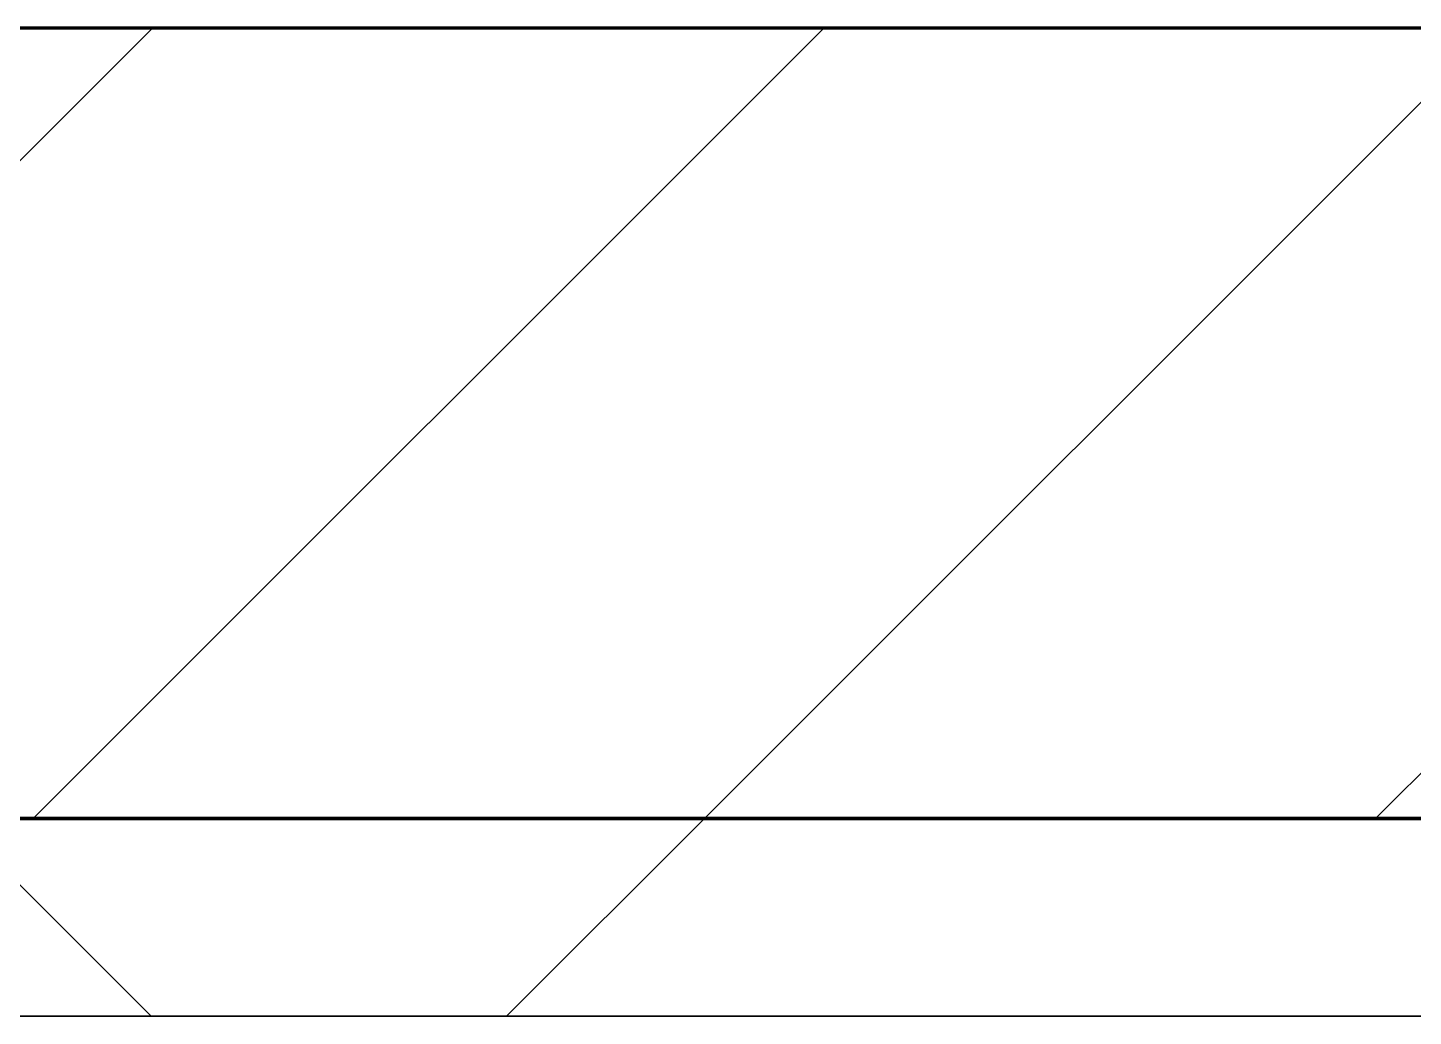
# Model space of a CAD drawing. Header units: millimetres. Extents: x -853228 to -774636, y -17776 to 22455.
# Drawn here: x -782206.7 to -781856.4, y 7894 to 8144 of the extents above; entities that cross this region are included whole.
import ezdxf

# ---------------------------------------------------------------- set-up
doc = ezdxf.new("R2010")
doc.units = ezdxf.units.MM
for name, color, linetype, lineweight in [('A-GLAZ-CURT', 2, 'Continuous', 9), ('A-WALL', 5, 'Continuous', 35), ('A-WALL-FNSH', 2, 'Continuous', 35), ('A-WALL-PATT', 1, 'Continuous', 35)]:
    doc.layers.add(name, color=color, linetype=linetype, lineweight=lineweight)

# ---------------------------------------------------------------- blocks, each defined once
blk = doc.blocks.new('PPLS-PP19_Custom Tile Pattern - Custom Tile Pattern-V66-4281-01 ENLARGED LOWER PLATFORM LEVEL - REFLECTED CEILING PLAN - SHEET 2')
at = {"layer": 'A-GLAZ-CURT'}
for p, q in [((-300, 0), (300, 0)), ((300, 0), (-300, 0)), ((195.99, 0), (201.9, 0)), ((201.9, 0), (195.99, 0)), ((202.06, 0), (213.31, 0)), ((213.31, 0), (202.06, 0)), ((230.06, 0), (300, 0)), ((-300, -50), (300, -50)), ((300, -50), (-300, -50))]:
    blk.add_line(p, q, dxfattribs=at)
for points, knots in [([(-126.5, 0), (-122.44, 0), (-108.71, 0), (-86.68, 0), (-63.44, 0), (-54.4, 0), (-48.53, 0), (-30.79, 0), (-18.03, 0), (8.61, 0), (15.02, 0), (22.91, 0), (31, 0), (39.04, 0), (51.19, 0), (58.74, 0), (61.34, 0), (61.45, 0)], [-5231.017328, -5231.017328, -5231.017328, -5231.017328, -4994.692869, -4542.524482, -4008.285538, -3689.699207, -3546.54457, -3315.260113, -2864.387349, -2439.246196, -2084.094819, -1956.422387, -1818.904206, -1645.594513, -1443.202566, -1228.752106, -1120.932285, -1120.932285, -1120.932285, -1120.932285]), ([(-115.82, 0), (-114.96, 0), (-110.41, 0), (-96.78, 0), (-71.33, 0), (-42.53, 0), (-12.78, 0), (4.23, 0), (9.64, 0), (10.14, 0), (10.18, 0)], [-5724.064692, -5724.064692, -5724.064692, -5724.064692, -5430.283136, -5103.229623, -4799.173296, -4065.652676, -3589.737505, -3285.047089, -3066.359526, -3044.715262, -3044.715262, -3044.715262, -3044.715262]), ([(-6.03, 0), (-6.75, 0), (-14.59, 0), (-25.64, 0), (-40, 0), (-56.24, 0), (-75.59, 0), (-94, 0), (-112.01, 0), (-114.94, 0), (-115.63, 0)], [-2557.56082, -2557.56082, -2557.56082, -2557.56082, -2518.50168, -2125.455881, -1792.521578, -1466.981642, -1208.454564, -789.402658, -501.969187, -243.577221, -243.577221, -243.577221, -243.577221]), ([(31.18, 0), (25.97, 0), (11.99, 0), (-16.92, 0), (-47.42, 0), (-65.77, 0), (-66.37, 0), (-66.38, 0)], [-4496.803627, -4496.803627, -4496.803627, -4496.803627, -4222.080604, -3745.412743, -2981.410125, -2542.574734, -2498.224237, -2498.224237, -2498.224237, -2498.224237]), ([(64.04, 0), (60.62, 0), (51.15, 0), (37, 0), (24.07, 0), (12.82, 0), (-2.9, 0), (-20.62, 0), (-32.81, 0), (-44.85, 0), (-51.43, 0), (-51.79, 0)], [-2829.59073, -2829.59073, -2829.59073, -2829.59073, -2634.532728, -2313.748533, -2106.613311, -1925.670641, -1617.263037, -1290.787923, -1039.307308, -819.71621, -644.910881, -644.910881, -644.910881, -644.910881]), ([(-36.78, 0), (-32.43, 0), (-22.42, 0), (-11.52, 0), (-5.98, 0)], [-6191.144455, -6191.144455, -6191.144455, -6191.144455, -5862.463379, -5546.233574, -5546.233574, -5546.233574, -5546.233574]), ([(30.82, 0), (29.27, 0), (20.14, 0), (3.54, 0), (-16.58, 0), (-34.76, 0), (-36.04, 0)], [-10462.034656, -10462.034656, -10462.034656, -10462.034656, -10363.088938, -9884.23066, -9424.652049, -9182.880979, -9182.880979, -9182.880979, -9182.880979]), ([(70.61, 0), (66.16, 0), (55.8, 0), (39.61, 0), (24.74, 0), (2.64, 0), (-17.84, 0), (-30.57, 0), (-31.82, 0), (-32, 0)], [-4647.237329, -4647.237329, -4647.237329, -4647.237329, -4326.416877, -4098.545751, -3766.694881, -3333.063701, -2994.501669, -2698.150104, -2614.070998, -2614.070998, -2614.070998, -2614.070998]), ([(-30.76, 0), (-30.73, 0), (-29.99, 0), (-23.47, 0), (-15.75, 0), (-15.19, 0)], [-54176.191683, -54176.191683, -54176.191683, -54176.191683, -54157.274271, -53749.15266, -53717.791567, -53717.791567, -53717.791567, -53717.791567]), ([(-30.52, 0), (-27.11, 0), (-19.94, 0), (-10.57, 0), (-4.92, 0)], [-2323.618664, -2323.618664, -2323.618664, -2323.618664, -2142.497158, -1854.189369, -1854.189369, -1854.189369, -1854.189369]), ([(-13, 0), (-14.35, 0), (-17.68, 0), (-25.97, 0), (-29.52, 0), (-30.21, 0)], [-55207.591944, -55207.591944, -55207.591944, -55207.591944, -54789.006179, -54461.685999, -54290.791712, -54290.791712, -54290.791712, -54290.791712]), ([(8.33, 0), (8.19, 0), (7.18, 0), (0.32, 0), (-13.89, 0), (-24.92, 0), (-29.03, 0)], [-3574.286521, -3574.286521, -3574.286521, -3574.286521, -3526.962355, -3285.499107, -2903.012179, -2680.714891, -2680.714891, -2680.714891, -2680.714891]), ([(-28.98, 0), (-28.66, 0), (-27.39, 0), (-24.45, 0), (-22.56, 0)], [-166.548282, -166.548282, -166.548282, -166.548282, -102.06493, 0, 0, 0, 0]), ([(-28.57, 0), (-26.93, 0), (-20.29, 0), (-11.45, 0), (2.08, 0), (13.15, 0), (21.24, 0), (24.62, 0), (24.72, 0), (24.72, 0)], [-5361.429781, -5361.429781, -5361.429781, -5361.429781, -5261.36855, -5050.479954, -4785.90057, -4596.498881, -4445.288762, -4384.376941, -4376.041937, -4376.041937, -4376.041937, -4376.041937]), ([(-22.56, 0), (-20.27, 0), (-17.03, 0), (-11.36, 0), (-7.66, 0), (-6.6, 0), (-6.44, 0)], [-56468.192263, -56468.192263, -56468.192263, -56468.192263, -56344.022017, -56303.229861, -56166.290093, -56124.392176, -56124.392176, -56124.392176, -56124.392176]), ([(-15.19, 0), (-13.07, 0), (7.48, 0), (42.82, 0), (88.72, 0), (120.63, 0), (138.28, 0), (138.53, 0)], [-461.142613, -461.142613, -461.142613, -461.142613, -429.606584, -390.253598, -346.313304, -291.370682, -290.5735, -290.5735, -290.5735, -290.5735]), ([(-6.54, 0), (-6.73, 0), (-7.2, 0), (-7.6, 0), (-7.79, 0)], [-56009.792147, -56009.792147, -56009.792147, -56009.792147, -55949.290093, -55895.192118, -55895.192118, -55895.192118, -55895.192118]), ([(-4.93, 0), (-1.67, 0), (15.4, 0), (43.36, 0), (70.92, 0), (82.12, 0), (83.66, 0)], [-5526.225536, -5526.225536, -5526.225536, -5526.225536, -5340.621928, -4573.028122, -4094.177415, -3869.465285, -3869.465285, -3869.465285, -3869.465285]), ([(9.32, 0), (9.08, 0), (7.65, 0), (3.32, 0), (-2.28, 0), (-4.9, 0)], [-2922.926651, -2922.926651, -2922.926651, -2922.926651, -2882.788014, -2720.818881, -2578.180861, -2578.180861, -2578.180861, -2578.180861]), ([(-4.06, 0), (-1.64, 0), (10.61, 0), (22.06, 0), (37.44, 0), (45.92, 0), (56.06, 0), (60.94, 0), (63.77, 0)], [-1839.531443, -1839.531443, -1839.531443, -1839.531443, -1716.209403, -1206.526904, -1089.329421, -901.315459, -753.071572, -580.904666, -580.904666, -580.904666, -580.904666]), ([(-2.63, 0), (-2.47, 0), (-1.22, 0), (4.92, 0), (15.97, 0), (22.54, 0), (24.49, 0)], [-226.825321, -226.825321, -226.825321, -226.825321, -220.269177, -206.416616, -198.214427, -187.717507, -187.717507, -187.717507, -187.717507]), ([(64.02, 0), (62.02, 0), (52.45, 0), (35.84, 0), (12, 0), (3.08, 0), (-1.67, 0), (-2.25, 0)], [-336.164913, -336.164913, -336.164913, -336.164913, -330.153101, -307.516438, -285.83788, -246.234814, -234.646884, -234.646884, -234.646884, -234.646884]), ([(24.69, 0), (24.54, 0), (20.99, 0), (15.48, 0), (10.8, 0), (9.63, 0)], [-4368.572414, -4368.572414, -4368.572414, -4368.572414, -4306.476363, -4080.000647, -3772.857994, -3772.857994, -3772.857994, -3772.857994]), ([(18.16, 0), (19.15, 0), (24.25, 0), (25.66, 0), (26.12, 0)], [-5700.113719, -5700.113719, -5700.113719, -5700.113719, -5554.232259, -5302.431367, -5302.431367, -5302.431367, -5302.431367]), ([(64, 0), (63.56, 0), (59.48, 0), (51.85, 0), (43.81, 0), (29.53, 0), (20.67, 0), (18.85, 0), (18.16, 0)], [-6761.665262, -6761.665262, -6761.665262, -6761.665262, -6738.82075, -6548.303034, -6314.283804, -6135.05769, -5972.647715, -5832.674503, -5832.674503, -5832.674503, -5832.674503]), ([(27.44, 0), (27.9, 0), (29.54, 0), (38.07, 0), (53.39, 0), (71.67, 0), (84.83, 0), (86.01, 0), (92.51, 0), (94.33, 0)], [-5037.309798, -5037.309798, -5037.309798, -5037.309798, -4887.603822, -4705.298446, -4353.683244, -3960.84581, -3759.045785, -3336.541051, -2783.776468, -2783.776468, -2783.776468, -2783.776468]), ([(27.89, 0), (29.09, 0), (33.4, 0), (48.37, 0), (71.92, 0), (100.57, 0), (116.36, 0), (128.63, 0), (128.95, 0)], [-147.777612, -147.777612, -147.777612, -147.777612, -135.792042, -118.513713, -97.899267, -63.759246, -39.050993, -35.895543, -35.895543, -35.895543, -35.895543]), ([(53.18, 0), (53.06, 0), (52.22, 0), (44.99, 0), (36.46, 0), (30.82, 0)], [-622.740158, -622.740158, -622.740158, -622.740158, -566.066452, -360.610861, 0, 0, 0, 0]), ([(136.44, 0), (121.66, 0), (86.93, 0), (51.16, 0), (31.18, 0)], [-106.750556, -106.750556, -106.750556, -106.750556, -59.610984, 0, 0, 0, 0]), ([(63.83, 0), (60.88, 0), (55.62, 0), (46.51, 0), (41.18, 0), (36.02, 0), (35.54, 0), (35.54, 0)], [-351.497959, -351.497959, -351.497959, -351.497959, -341.267687, -334.000314, -326.15566, -319.318397, -317.489778, -317.489778, -317.489778, -317.489778]), ([(36.29, 0), (37.77, 0), (48.82, 0), (64.79, 0), (95.91, 0), (121.33, 0), (129.71, 0), (131.81, 0)], [-314.598523, -314.598523, -314.598523, -314.598523, -305.899624, -287.17622, -249.500363, -194.761443, -167.000777, -167.000777, -167.000777, -167.000777]), ([(61.47, 0), (61.47, 0), (61.21, 0), (54.61, 0), (53.71, 0), (53.56, 0)], [-1113.311073, -1113.311073, -1113.311073, -1113.311073, -1096.402191, -891.204116, -747.28819, -747.28819, -747.28819, -747.28819]), ([(64.01, 0), (65.34, 0), (67.97, 0), (72.74, 0), (75.22, 0), (76.03, 0), (76.21, 0)], [-575.978725, -575.978725, -575.978725, -575.978725, -495.328968, -421.953223, -334.951786, -290.452333, -290.452333, -290.452333, -290.452333]), ([(168.37, 0), (167.68, 0), (162.47, 0), (147.02, 0), (109.77, 0), (79.79, 0), (65.73, 0), (64.03, 0)], [-543.375029, -543.375029, -543.375029, -543.375029, -530.793311, -458.593899, -401.860199, -357.622665, -351.724033, -351.724033, -351.724033, -351.724033]), ([(103.09, 0), (101.08, 0), (88.32, 0), (75.16, 0), (64.19, 0)], [-375.435014, -375.435014, -375.435014, -375.435014, -369.147452, -336.3272, -336.3272, -336.3272, -336.3272]), ([(76.63, 0), (74.8, 0), (70.8, 0), (66.43, 0), (64.46, 0)], [-3095.572228, -3095.572228, -3095.572228, -3095.572228, -2950.589685, -2837.607875, -2837.607875, -2837.607875, -2837.607875]), ([(114.39, 0), (114.2, 0), (112.08, 0), (105.42, 0), (92.38, 0), (85.59, 0), (74.93, 0), (67.72, 0), (64.84, 0)], [-8148.58938, -8148.58938, -8148.58938, -8148.58938, -8105.191388, -7723.759874, -7531.75727, -7135.649961, -6924.452779, -6776.195379, -6776.195379, -6776.195379, -6776.195379]), ([(76.22, 0), (75.58, 0), (73.64, 0), (71.05, 0), (70.61, 0)], [-193.634889, -193.634889, -193.634889, -193.634889, -31.537676, 0, 0, 0, 0]), ([(94.4, 0), (94.4, 0), (94.64, 0), (99.11, 0), (108.97, 0), (119.56, 0), (128.33, 0), (132.97, 0)], [-2348.345796, -2348.345796, -2348.345796, -2348.345796, -2310.419338, -2233.599744, -2052.234781, -1843.028543, -1603.584071, -1603.584071, -1603.584071, -1603.584071]), ([(129.02, 0), (129.02, 0), (124.41, 0), (122.35, 0), (114.96, 0), (108.04, 0), (103.09, 0)], [-35.386604, -35.386604, -35.386604, -35.386604, -31.430235, -22.807238, -15.488593, 0, 0, 0, 0]), ([(132.98, 0), (132.91, 0), (130.75, 0), (126.24, 0), (118.6, 0), (114.23, 0), (111.98, 0), (105.66, 0), (105.23, 0), (105.23, 0)], [-9681.609063, -9681.609063, -9681.609063, -9681.609063, -9677.714971, -9567.007022, -9453.21225, -9220.200448, -9012.77275, -8966.157302, -8929.495943, -8929.495943, -8929.495943, -8929.495943]), ([(105.26, 0), (105.52, 0), (111.01, 0), (112.65, 0), (113.59, 0)], [-8920.561005, -8920.561005, -8920.561005, -8920.561005, -8814.835624, -8577.462505, -8577.462505, -8577.462505, -8577.462505]), ([(128.58, 0), (128.8, 0), (130.16, 0), (139.26, 0), (152.67, 0), (161.24, 0), (162.19, 0), (162.75, 0)], [-633.326174, -633.326174, -633.326174, -633.326174, -627.736123, -618.981161, -602.094757, -592.980799, -581.414464, -581.414464, -581.414464, -581.414464]), ([(133.02, 0), (132.79, 0), (131.46, 0), (129.87, 0), (129.11, 0)], [-653.232205, -653.232205, -653.232205, -653.232205, -651.020627, -640.742133, -640.742133, -640.742133, -640.742133]), ([(157.9, 0), (156.77, 0), (151.67, 0), (143.49, 0), (136.48, 0), (133.59, 0)], [-10292.955006, -10292.955006, -10292.955006, -10292.955006, -10098.273015, -9847.788484, -9692.532631, -9692.532631, -9692.532631, -9692.532631]), ([(133.72, 0), (134.88, 0), (144.43, 0), (163.31, 0), (185.23, 0), (193.62, 0), (194.69, 0), (194.79, 0)], [-1590.72941, -1590.72941, -1590.72941, -1590.72941, -1530.39897, -1095.004608, -529.74427, -295.064701, -265.121568, -265.121568, -265.121568, -265.121568]), ([(193.8, 0), (193.33, 0), (190.11, 0), (183.13, 0), (171, 0), (161.95, 0), (161.28, 0), (158.35, 0), (157.85, 0), (157.77, 0)], [-11665.349007, -11665.349007, -11665.349007, -11665.349007, -11565.880756, -11105.624034, -10839.086983, -10768.332124, -10666.779182, -10580.760289, -10550.278881, -10550.278881, -10550.278881, -10550.278881]), ([(201.9, 0), (190.41, 0), (176.3, 0), (159.34, 0), (158.33, 0), (158.3, 0)], [-184.015285, -184.015285, -184.015285, -184.015285, -143.776725, -129.632772, -123.352749, -123.352749, -123.352749, -123.352749]), ([(159.07, 0), (159.13, 0), (160.84, 0), (165.21, 0), (174.15, 0), (185.98, 0), (208.82, 0), (219.42, 0), (230.06, 0)], [-115.643202, -115.643202, -115.643202, -115.643202, -114.681583, -87.660824, -65.295536, -41.623857, -24.459831, 0, 0, 0, 0]), ([(162.75, 0), (165.4, 0), (170.91, 0), (172.61, 0), (172.61, 0)], [-111.264224, -111.264224, -111.264224, -111.264224, -56.742688, -19.085662, -19.085662, -19.085662, -19.085662]), ([(247.1, 0), (246.76, 0), (245.04, 0), (238.34, 0), (226.56, 0), (221.1, 0), (200.27, 0), (182.99, 0), (174.27, 0), (169.67, 0), (168.99, 0)], [-9649.085549, -9649.085549, -9649.085549, -9649.085549, -9581.591397, -9406.094246, -9221.510254, -9016.44624, -8717.832359, -8253.978395, -8152.463617, -8069.855175, -8069.855175, -8069.855175, -8069.855175]), ([(201.75, 0), (197.44, 0), (186.36, 0), (175.3, 0), (169.49, 0)], [-180.398796, -180.398796, -180.398796, -180.398796, -162.427601, -142.916156, -142.916156, -142.916156, -142.916156]), ([(171.51, 0), (176.48, 0), (193.23, 0), (198.16, 0), (200.5, 0), (200.84, 0)], [-7971.819559, -7971.819559, -7971.819559, -7971.819559, -7784.112253, -7606.717214, -7575.738696, -7575.738696, -7575.738696, -7575.738696]), ([(172.07, 0), (177.66, 0), (187.87, 0), (201.08, 0), (207.47, 0), (213.96, 0), (215.11, 0)], [-255.364076, -255.364076, -255.364076, -255.364076, -237.955587, -223.92608, -215.862851, -208.75215, -208.75215, -208.75215, -208.75215]), ([(215.22, 0), (214.62, 0), (210.55, 0), (206.87, 0), (202.82, 0), (201.92, 0)], [-203.825446, -203.825446, -203.825446, -203.825446, -198.527383, -184.406837, -180.640855, -180.640855, -180.640855, -180.640855]), ([(201.98, 0), (204.65, 0), (209.14, 0), (213.9, 0), (241.96, 0), (266.73, 0), (281.71, 0), (291.71, 0), (296.52, 0), (297.86, 0), (298.09, 0)], [-7540.859947, -7540.859947, -7540.859947, -7540.859947, -7289.299508, -7042.621073, -6582.165592, -6068.460911, -5766.029927, -5566.724884, -5280.360606, -5199.253518, -5199.253518, -5199.253518, -5199.253518]), ([(300, 0), (286.53, 0), (254.22, 0), (220.84, 0), (203.62, 0), (202.77, 0)], [-285.253232, -285.253232, -285.253232, -285.253232, -244.693688, -187.987675, -185.029123, -185.029123, -185.029123, -185.029123]), ([(300, 0), (288.22, 0), (262, 0), (230.43, 0), (219.94, 0), (219.02, 0)], [-12528.858583, -12528.858583, -12528.858583, -12528.858583, -11905.454923, -11162.864862, -10856.732305, -10856.732305, -10856.732305, -10856.732305]), ([(219.9, 0), (220.86, 0), (227.84, 0), (242.06, 0), (246.54, 0), (246.96, 0)], [-10670.940496, -10670.940496, -10670.940496, -10670.940496, -10511.382485, -9925.173265, -9834.877357, -9834.877357, -9834.877357, -9834.877357]), ([(284.76, 0), (284.76, 0), (285.09, 0), (287.47, 0), (293.59, 0), (297.76, 0), (300, 0)], [-4110.630118, -4110.630118, -4110.630118, -4110.630118, -4053.389046, -3959.664717, -3862.421465, -3746.95702, -3746.95702, -3746.95702, -3746.95702]), ([(297.38, 0), (295.84, 0), (291.62, 0), (285.38, 0), (284.87, 0)], [-4803.172655, -4803.172655, -4803.172655, -4803.172655, -4358.271401, -4143.037883, -4143.037883, -4143.037883, -4143.037883])]:
    blk.add_open_spline(points, degree=3, knots=knots, dxfattribs=at)
for points in [[(24.49, 0), (25.23, 0), (25.72, 0), (26.04, 0)], [(80.35, 0), (79.57, 0), (78.27, 0), (76.63, 0)], [(84.06, 0), (83.48, 0), (82.41, 0), (81.72, 0)], [(133.34, 0), (133.8, 0), (134.22, 0), (134.6, 0)], [(137.1, 0), (136.25, 0), (135.15, 0), (133.72, 0)], [(168.74, 0), (168.74, 0), (169.81, 0), (171.51, 0)], [(195.11, 0), (194.91, 0), (194.44, 0), (193.8, 0)]]:
    blk.add_open_spline(points, degree=3, dxfattribs=at)
blk = doc.blocks.new('PPLS-PP19_Custom Tile Pattern - Custom Tile Pattern-V67-4281-01 ENLARGED LOWER PLATFORM LEVEL - REFLECTED CEILING PLAN - SHEET 2')
at = {"layer": 'A-GLAZ-CURT'}
for p, q in [((-300, 0), (300, 0)), ((300, 0), (-300, 0)), ((-293.07, 0), (-275.75, 0)), ((-275.75, 0), (-293.07, 0)), ((-300, -50), (300, -50)), ((300, -50), (-300, -50))]:
    blk.add_line(p, q, dxfattribs=at)
at = {"layer": 'A-GLAZ-CURT', "flags": 128}
for points in [[(-300, 0), (-291.56, 0), (-283.3, 0), (-275.2, 0), (-267.26, 0), (-260.2, 0)], [(-260.2, 0), (-267.51, 0), (-275.48, 0), (-283.55, 0), (-291.73, 0), (-300, 0)]]:
    blk.add_lwpolyline(points, dxfattribs=at)
at = {"layer": 'A-GLAZ-CURT'}
for points, knots in [([(-300, 0), (-284.65, 0), (-243.99, 0), (-210.82, 0), (-192.01, 0)], [-5323.127839, -5323.127839, -5323.127839, -5323.127839, -4502.809032, -3105.157906, -3105.157906, -3105.157906, -3105.157906]), ([(-191.26, 0), (-198.65, 0), (-226.61, 0), (-262.56, 0), (-294.48, 0), (-300, 0)], [-15659.319695, -15659.319695, -15659.319695, -15659.319695, -15131.813646, -13729.592194, -13439.944408, -13439.944408, -13439.944408, -13439.944408])]:
    blk.add_open_spline(points, degree=3, knots=knots, dxfattribs=at)

msp = doc.modelspace()

# ---------------------------------------------------------------- hatches: boundary and pattern name
at = {"layer": 'A-WALL-PATT', "lineweight": 9}
h = msp.add_hatch(dxfattribs=at)
h.set_pattern_fill('FP_2', color=256, style=0, pattern_type=2)
h.set_pattern_definition([(45, (0, 0), (-84.852814, 84.852814), [])])
h.paths.add_polyline_path([(-778775.03, 7944.02), (-778775.03, 8144.02), (-783082.37, 8144.02), (-783082.37, 7944.02), (-780382.37, 7944.02), (-780382.37, 7994.02), (-779182.37, 7994.02), (-779182.37, 7944.02), (-779050.8, 7944.02)])
h = msp.add_hatch(dxfattribs=at)
h.set_pattern_fill('FP_3', color=256, style=0, pattern_type=2)
h.set_pattern_definition([(45, (0, 0), (-212.13203, 212.13203), []), (135, (0, 0), (-212.13203, -212.13203), [])])
h.paths.add_polyline_path([(-779257.63, 7894.02), (-778775.03, 7894.02), (-778775.03, 7944.02), (-779182.37, 7944.02), (-779182.37, 7904.02), (-780238.41, 7904.02), (-780216.03, 7894.02), (-779326.57, 7894.02)])
h.paths.add_polyline_path([(-780636.49, 7894.02), (-780326.34, 7894.02), (-780348.72, 7904.02), (-780382.37, 7904.95), (-780382.37, 7944.02), (-783032.37, 7944.02), (-783032.37, 7894.02), (-780705.43, 7894.02)])

# ---------------------------------------------------------------- linework, layer by layer
at = {"layer": 'A-WALL', "color": 7, "lineweight": 70}
for p, q in [((-783082.37, 8144.02), (-780382.37, 8144.02)), ((-780382.37, 7944.02), (-783032.37, 7944.02)), ((-783032.37, 7944.02), (-780382.37, 7944.02))]:
    msp.add_line(p, q, dxfattribs=at)
at = {"layer": 'A-WALL-FNSH', "color": 250}
msp.add_line((-780382.37, 7894.02), (-783032.37, 7894.02), dxfattribs=at)

# ---------------------------------------------------------------- block references
at = {"layer": 'A-GLAZ-CURT', "rotation": 180}
for name, p in [('PPLS-PP19_Custom Tile Pattern - Custom Tile Pattern-V67-4281-01 ENLARGED LOWER PLATFORM LEVEL - REFLECTED CEILING PLAN - SHEET 2', (-782482.37, 7894.02)), ('PPLS-PP19_Custom Tile Pattern - Custom Tile Pattern-V66-4281-01 ENLARGED LOWER PLATFORM LEVEL - REFLECTED CEILING PLAN - SHEET 2', (-781882.37, 7894.02))]:
    msp.add_blockref(name, p, dxfattribs=at)

doc.saveas('drawing.dxf')
